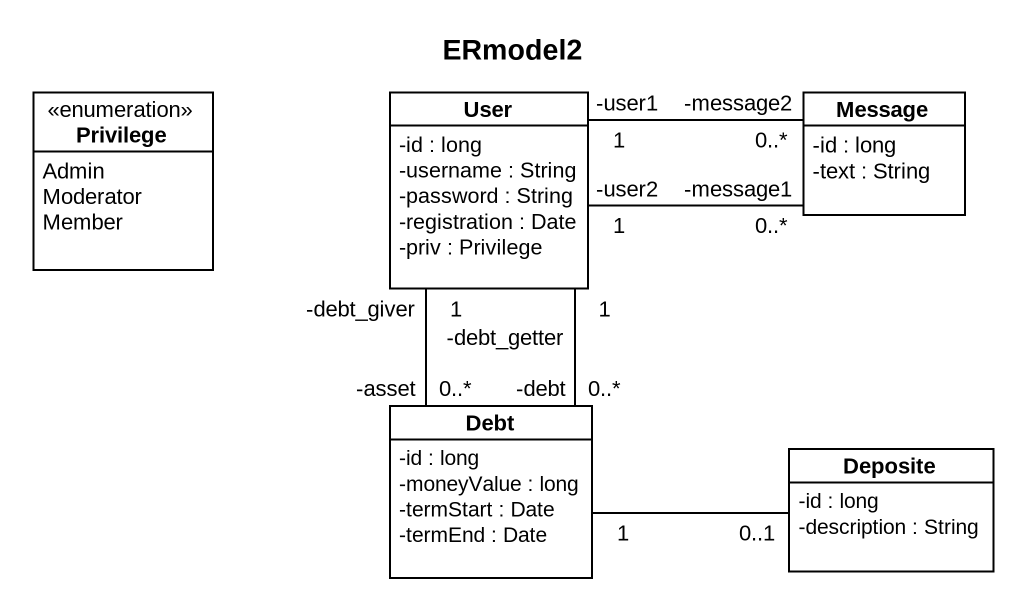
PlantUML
@startuml
title ERmodel2
hide circle
hide empty members
skinparam classAttributeIconSize 0
enum Privilege {
  Admin
  Moderator
  Member
}
class User {
  -id : long
  -username : String
  -password : String
  -registration : Date
  -priv : Privilege
}
class Message {
  -id : long
  -text : String
}
class Debt {
  -id : long
  -moneyValue : long
  -termStart : Date
  -termEnd : Date
}
class Deposite {
  -id : long
  -description : String
}
User "1\n-debt_giver" -- "0..*\n-asset" Debt
User "1\n-debt_getter" -- "0..*\n-debt" Debt
Message "0..*\n-message1" -left- "1\n-user2" User
Message "0..*\n-message2" -left- "1\n-user1" User
Deposite "0..1" -left- "1" Debt
@enduml
